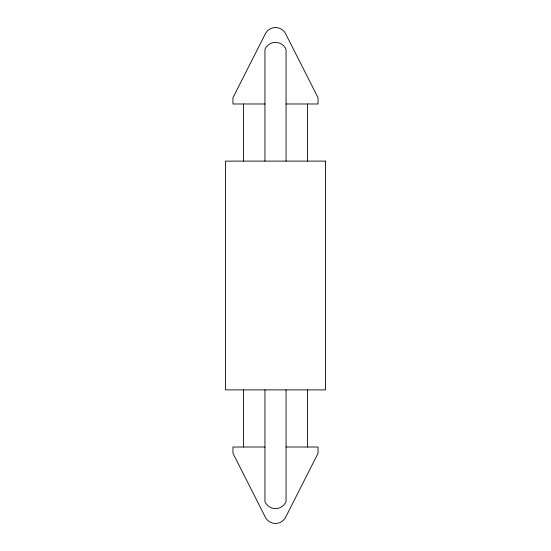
<?xml version="1.0" encoding="UTF-8"?>
<svg xmlns="http://www.w3.org/2000/svg" width="551" height="551" viewBox="0 0 551 551"><rect width="100%" height="100%" fill="white"/><g stroke="black" fill="none" stroke-linecap="round" stroke-linejoin="round"><path stroke-width="0.83" d="M264.948 103.987L232.963 103.987L232.963 97.706L264.948 34.582A11.426 11.426 0 0 1 286.052 34.582L318.037 97.706L318.037 103.987L286.052 103.987M264.948 447.013L232.963 447.013L232.963 453.294L264.948 516.418A11.426 11.426 0 0 0 286.052 516.418L318.037 453.294L318.037 447.013L286.052 447.013M307.472 103.987L307.472 161.112M307.472 389.888L307.472 447.013M286.052 161.112L286.052 49.432A11.426 11.426 0 0 0 264.948 49.432L264.948 161.112M286.052 389.888L286.052 501.568A11.426 11.426 0 0 1 264.948 501.568L264.948 389.888M243.528 103.987L243.528 161.112M243.528 389.888L243.528 447.013M325.483 161.112L225.517 161.112L225.517 389.888L325.483 389.888L325.483 161.112"/></g></svg>
